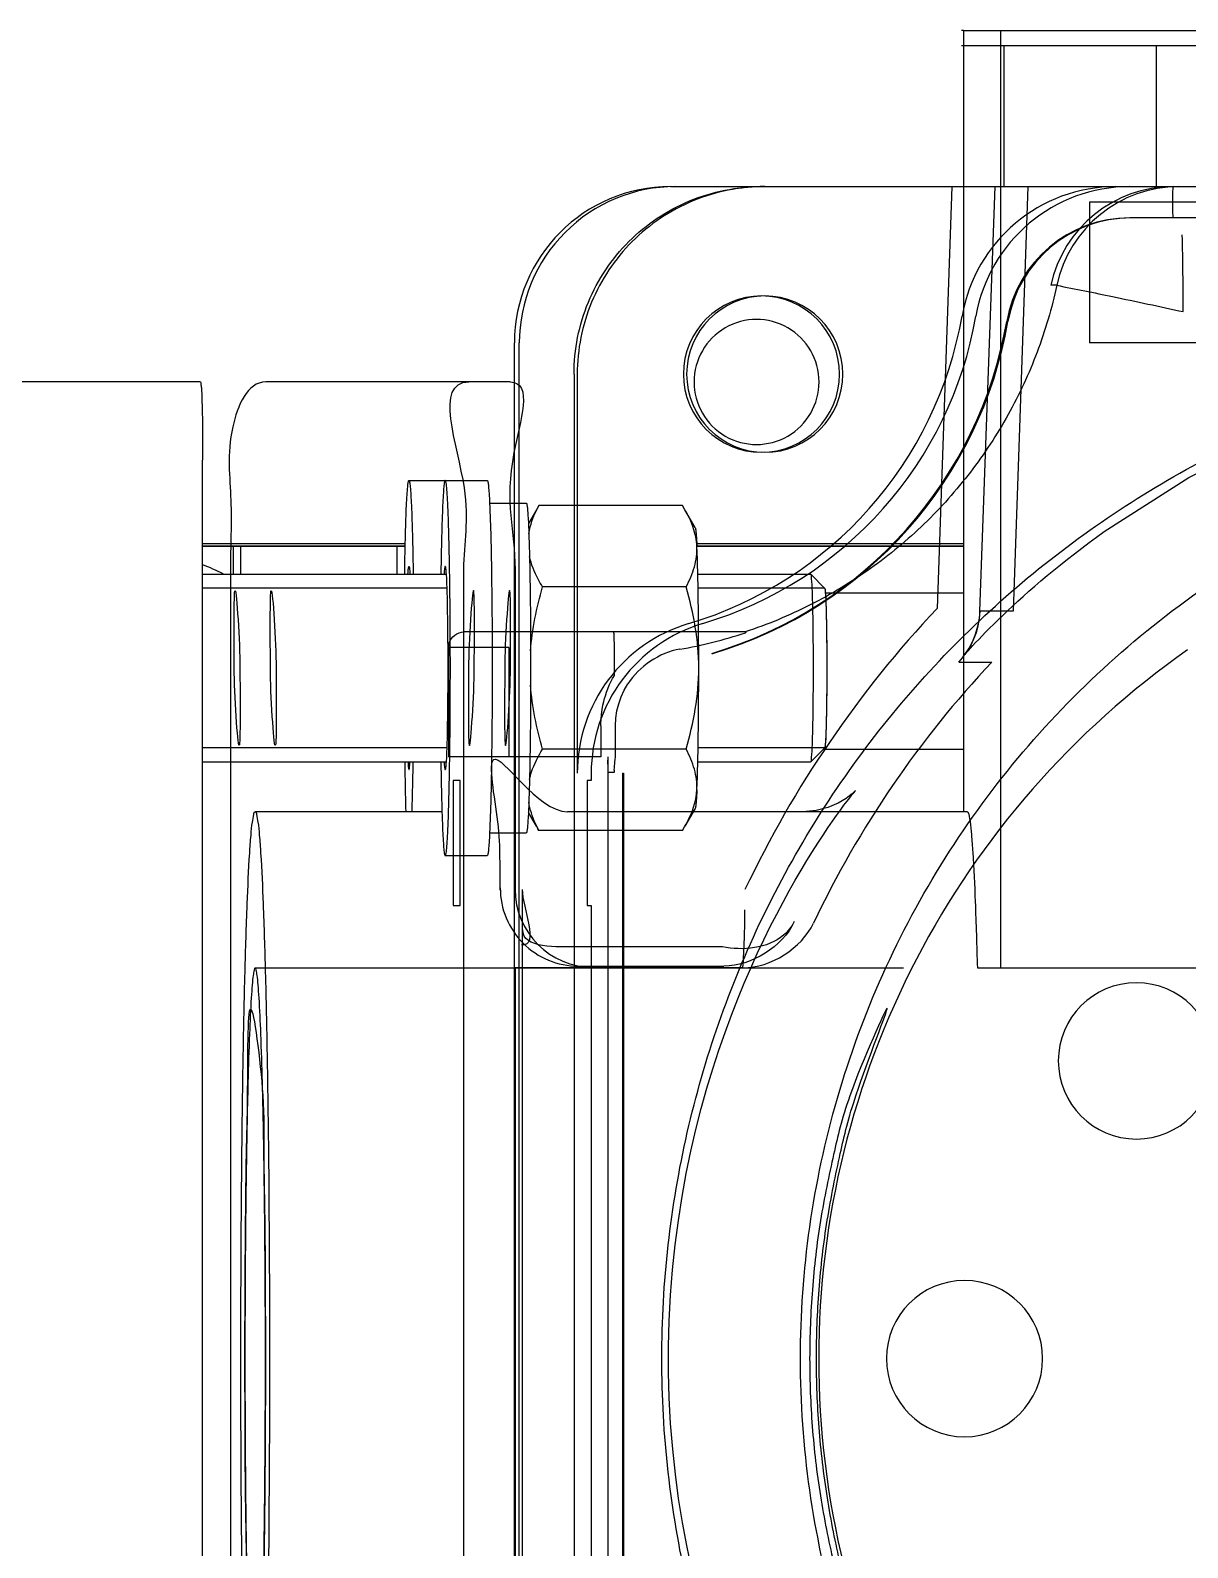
# Model space of a CAD drawing. Extents: x 59521 to 184406, y -1257 to 56672.
# Drawn here: x 73823.8 to 73897.8, y 10303.1 to 10400.2 of the extents above; entities that cross this region are included whole.
import ezdxf

# ---------------------------------------------------------------- set-up
doc = ezdxf.new("R2010")
doc.units = 0
doc.header["$MEASUREMENT"] = 0
doc.layers.get('0').update_dxf_attribs({"linetype": 'CONTINUOUS'})
doc.layers.add('00_BUW_DATUM', color=7, linetype='CONTINUOUS')
doc.layers.add('03-JI-ZHUN-XIAN', color=7, linetype='CONTINUOUS')

# ---------------------------------------------------------------- blocks, each defined once
blk = doc.blocks.new('hu88')
at = {"color": 87, "linetype": 'Continuous'}
for p, q in [((-28.727, -937.553), (-28.727, -1067.553)), ((-28.413, -937.553), (-28.413, -1067.553)), ((-32.226, -1065.553), (-32.226, -939.553)), ((-8.461, -945.053), (-8.461, -1060.053)), ((-25.182, -952.053), (-25.182, -1053.053)), ((-10.239, -1053.053), (-10.239, -952.053)), ((-34.398, -1041.053), (-34.398, -964.053)), ((-35.403, -1040.012), (-35.403, -965.094)), ((-35.324, -1040.012), (-35.324, -965.094)), ((-28.912, -1032.564), (-28.912, -972.564)), ((-33.325, -1031.553), (-33.325, -973.553)), ((-28.454, -1027.591), (-28.454, -977.591)), ((-58.036, -1027.553), (-153.31, -1027.553)), ((-59.513, -1087.553), (-59.513, -1027.553)), ((-11.823, -1027.553), (-53.321, -1027.553)), ((-43.036, -1027.564), (-28.782, -1027.564)), ((-32.505, -1027.67), (-41.813, -1027.67)), ((-28.454, -1027.591), (-33.453, -1027.591)), ((-32.089, -1027.688), (-33.036, -1027.608)), ((-28.454, -1027.591), (-28.781, -1027.564)), ((-41.727, -1028.906), (-32.42, -1028.906)), ((-33.063, -1031.553), (-33.325, -1031.553)), ((-33.063, -1039.553), (-33.063, -1031.553)), ((-24.933, -1031.553), (-24.933, -1039.553)), ((-24.49, -1031.553), (-24.933, -1031.553)), ((-24.49, -1039.553), (-24.49, -1031.553)), ((-28.454, -1053.053), (-28.454, -1032.591)), ((-57.395, -1037.553), (-39.864, -1037.553)), ((-57.157, -1087.553), (-57.157, -1037.553)), ((-39.864, -1037.553), (-31.817, -1037.553)), ((-23.775, -1037.553), (-11.823, -1037.553)), ((-33.325, -1040.012), (-33.325, -1039.553)), ((-33.325, -1039.553), (-33.063, -1039.553)), ((-24.933, -1039.553), (-24.49, -1039.553)), ((-40.147, -1040.747), (-47.369, -1040.747)), ((-35.324, -1040.012), (-35.403, -1040.012)), ((-34.781, -1040.053), (-34.432, -1040.053)), ((-32.435, -1065.553), (-32.435, -1040.012)), ((-8.461, -1040.747), (-24.042, -1040.747)), ((-48.176, -1041.553), (-57.157, -1041.553)), ((-48.268, -1041.647), (-40.165, -1041.647)), ((-34.883, -1041.053), (-34.883, -1043.056)), ((-33.945, -1043.056), (-33.945, -1041.053)), ((-33.945, -1041.053), (-24.196, -1041.053)), ((-28.059, -1048.053), (-28.059, -1041.053)), ((-24.196, -1048.053), (-24.196, -1041.053)), ((-24.082, -1041.647), (-8.461, -1041.647)), ((-34.808, -1046.277), (-34.808, -1048.21)), ((-56.845, -1047.129), (-58.964, -1047.129)), ((-41.037, -1047.678), (-41.115, -1047.678)), ((-28.059, -1048.053), (-24.196, -1048.053)), ((-43.215, -1049.053), (-25.196, -1049.053)), ((-61.27, -1077.553), (-60.322, -1050.384)), ((-60.322, -1050.384), (-58.203, -1050.384)), ((-58.201, -1050.388), (-59.175, -1077.557)), ((-56.4, -1077.553), (-55.458, -1050.558)), ((-48.268, -1051.553), (-57.157, -1051.553)), ((-48.268, -1051.847), (-40.165, -1051.847)), ((-24.082, -1051.847), (-8.461, -1051.847)), ((-40.147, -1052.747), (-47.369, -1052.747)), ((-8.461, -1052.747), (-24.042, -1052.747)), ((-20.906, -1052.747), (-20.906, -1054.553)), ((-10.906, -1052.747), (-10.906, -1054.553)), ((-10.406, -1054.553), (-10.406, -1052.747)), ((-40.089, -1054.553), (-57.157, -1054.553)), ((-40.089, -1054.715), (-57.157, -1054.715)), ((-8.461, -1054.715), (-21.428, -1054.715)), ((-8.461, -1054.553), (-21.424, -1054.553)), ((-28.14, -1065.053), (-12.501, -1065.053)), ((-8.33, -1065.053), (6.676, -1065.053)), ((-145.208, -1067.553), (-65.208, -1067.553)), ((-65.208, -1076.553), (-65.208, -1067.553)), ((-63.119, -1071.237), (-62.743, -1071.237)), ((-138.708, -1075.553), (-67.795, -1075.553)), ((-172.621, -1076.553), (-65.208, -1076.553)), ((-38.723, -1077.553), (-174.677, -1077.553)), ((-69.473, -1086.553), (-69.473, -1077.553)), ((-59.753, -1077.553), (-59.753, -1086.553)), ((-38.409, -1077.553), (-38.723, -1077.553)), ((-153.342, -1086.553), (-57.018, -1086.553)), ((-57.157, -1087.553), (-153.31, -1087.553)), ((-57.157, -1087.553), (-57.018, -1087.553))]:
    blk.add_line(p, q, dxfattribs=at)
for points in [[(-39.737, -989.141), (-39.436, -990.584), (-39.162, -992.067), (-38.92, -993.592), (-38.712, -995.155), (-38.54, -996.758), (-38.409, -998.393), (-38.319, -1000.045), (-38.275, -1001.693), (-38.274, -1003.338), (-38.316, -1004.977), (-38.402, -1006.608), (-38.529, -1008.227), (-38.698, -1009.831), (-38.904, -1011.402), (-39.143, -1012.928), (-39.413, -1014.406), (-39.71, -1015.839), (-40.031, -1017.224), (-40.373, -1018.563), (-40.735, -1019.858), (-41.111, -1021.102), (-41.498, -1022.293), (-41.894, -1023.433), (-42.297, -1024.526), (-42.706, -1025.574), (-43.12, -1026.58), (-43.538, -1027.546), (-43.957, -1028.473), (-44.375, -1029.358), (-44.789, -1030.201), (-45.199, -1031.002), (-45.602, -1031.763), (-45.997, -1032.485), (-46.385, -1033.17), (-46.764, -1033.819), (-47.133, -1034.432), (-47.49, -1035.009), (-47.834, -1035.549), (-48.163, -1036.053), (-48.472, -1036.515), (-48.762, -1036.937), (-49.029, -1037.317), (-49.275, -1037.659), (-49.497, -1037.961), (-49.696, -1038.224), (-49.868, -1038.447), (-50.014, -1038.63), (-50.127, -1038.769), (-50.21, -1038.867), (-50.247, -1038.909), (-50.243, -1038.904), (-50.154, -1038.816), (-49.964, -1038.649), (-49.634, -1038.401), (-49.121, -1038.096), (-48.473, -1037.82), (-47.729, -1037.628), (-46.866, -1037.553)], [(-34.804, -1040.219), (-34.814, -1040.385), (-34.822, -1040.491), (-34.833, -1040.613), (-34.847, -1040.748), (-34.863, -1040.894), (-34.883, -1041.053)], [(-34.804, -1040.219), (-34.799, -1040.158), (-34.794, -1040.112), (-34.79, -1040.079), (-34.785, -1040.059), (-34.781, -1040.053)], [(-34.432, -1040.053), (-34.425, -1040.073), (-34.419, -1040.129), (-34.413, -1040.222), (-34.408, -1040.346), (-34.403, -1040.497), (-34.4, -1040.669), (-34.398, -1040.853)], [(-34.883, -1043.056), (-34.905, -1043.527), (-34.973, -1043.996), (-35.085, -1044.455), (-35.24, -1044.901), (-35.437, -1045.332), (-35.673, -1045.741)], [(-33.945, -1043.056), (-33.943, -1043.219), (-33.956, -1043.448), (-33.987, -1043.767), (-34.029, -1044.1), (-34.079, -1044.372), (-34.133, -1044.608), (-34.18, -1044.791), (-34.234, -1044.968), (-34.308, -1045.191), (-34.394, -1045.423), (-34.486, -1045.644), (-34.586, -1045.861), (-34.694, -1046.071), (-34.808, -1046.277)], [(-58.201, -1050.383), (-58.162, -1049.911), (-58.078, -1049.447), (-57.956, -1049.008), (-57.801, -1048.598), (-57.634, -1048.246), (-57.466, -1047.953), (-57.328, -1047.743), (-57.236, -1047.618), (-57.196, -1047.566), (-57.216, -1047.59), (-57.268, -1047.652), (-57.352, -1047.748), (-57.462, -1047.87), (-57.596, -1048.017), (-57.751, -1048.186), (-57.928, -1048.375), (-58.123, -1048.58), (-58.337, -1048.802), (-58.567, -1049.037), (-58.816, -1049.288), (-59.082, -1049.552), (-59.363, -1049.827), (-59.659, -1050.112), (-59.969, -1050.406), (-60.291, -1050.707), (-60.627, -1051.016), (-60.977, -1051.332), (-61.339, -1051.654), (-61.716, -1051.983), (-62.106, -1052.318), (-62.512, -1052.66), (-62.929, -1053.005), (-63.358, -1053.354), (-63.798, -1053.705), (-64.25, -1054.058), (-64.713, -1054.413), (-65.186, -1054.768), (-65.669, -1055.123), (-66.161, -1055.477)], [(-34.808, -1048.21), (-34.807, -1048.361), (-34.805, -1048.501), (-34.802, -1048.631), (-34.799, -1048.749), (-34.795, -1048.852), (-34.79, -1048.937), (-34.785, -1049), (-34.78, -1049.039), (-34.774, -1049.053)], [(-24.198, -1048.053), (-24.211, -1048.21), (-24.247, -1048.361), (-24.304, -1048.501), (-24.382, -1048.631), (-24.48, -1048.749), (-24.597, -1048.852), (-24.731, -1048.937), (-24.878, -1049), (-25.035, -1049.039), (-25.198, -1049.053)], [(-43.215, -1049.053), (-43.229, -1049.051), (-43.236, -1049.046), (-43.236, -1049.038), (-43.229, -1049.027), (-43.213, -1049.013), (-43.191, -1048.997)], [(-66.161, -1055.477), (-71.568, -1058.942), (-77.296, -1061.859), (-83.291, -1064.199), (-89.492, -1065.936), (-95.839, -1067.051), (-102.267, -1067.532), (-108.712, -1067.374), (-115.11, -1066.577), (-121.396, -1065.15), (-127.508, -1063.107)], [(-70.525, -1076.553), (-70.525, -1076.368), (-70.527, -1076.187), (-70.53, -1076.017), (-70.534, -1075.863), (-70.539, -1075.732), (-70.546, -1075.633), (-70.552, -1075.573), (-70.559, -1075.553)], [(-70.559, -1077.553), (-70.554, -1077.541), (-70.549, -1077.506), (-70.544, -1077.449), (-70.539, -1077.371), (-70.535, -1077.273), (-70.532, -1077.155), (-70.529, -1077.021), (-70.527, -1076.874), (-70.525, -1076.716), (-70.525, -1076.553)]]:
    blk.add_lwpolyline(points, dxfattribs=at)
for centre, radius, start, end in [((-103.244, -1002.55), 55.361, 359.99694, 55.00597), ((-57.215, -1002.553), 5, 90.01778, 269.98222), ((-57.219, -1002.553), 5, 270.01778, 89.98222), ((-103.244, -1002.556), 55.361, 304.99403, 0.00306), ((-68.212, -1021.605), 5, 90.01778, 269.98222), ((-68.215, -1021.605), 5, 270.01778, 89.98222), ((11.063, -1031.268), 54.225, 176.08251, 179.99943), ((-32.506, -1032.669), 4.999, 359.98629, 89.99093), ((-106.281, -1002.56), 65.002, 316.71236, 334.62104), ((-106.414, -1002.56), 70.003, 316.71242, 334.62098), ((-43.325, -1040.013), 10, 286.61453, 0.00642), ((-42.435, -1040.013), 10, 286.61486, 0.00609), ((-33.397, -1073.547), 26.996, 106.6124, 170.13902), ((-33.318, -1073.548), 26.997, 106.61387, 170.13755), ((-33.829, -1077.558), 30.056, 99.90756, 108.14732), ((-33.319, -1073.548), 24.997, 106.61308, 170.13822), ((-32.428, -1073.548), 24.997, 106.61333, 170.13798), ((12.094, -1005.053), 52.5, 245.38928, 246.94147), ((-44.429, -1065.553), 5, 90.01778, 269.98222), ((-44.22, -1065.553), 5, 90.01778, 269.98222), ((-43.907, -1065.051), 3.999, 359.98258, 180.01742), ((-44.432, -1065.553), 5, 270.01778, 89.98222), ((-44.223, -1065.553), 5, 270.01778, 89.98222), ((-43.907, -1065.054), 3.999, 179.98258, 0.01742), ((-38.725, -1067.555), 9.998, 270.00957, 0.01072), ((-38.411, -1067.554), 9.998, 270.01109, 0.0092), ((-67.875, -1067.555), 7.998, 270.00795, 350.14126), ((-67.796, -1067.555), 7.998, 270.00794, 350.14126), ((138.093, -1069.553), 209.302, 180.00002, 181.34263), ((-67.796, -1067.555), 9.998, 270.00795, 350.14126), ((-66.906, -1067.555), 9.998, 270.00838, 350.14082), ((-70.937, -1069.556), 7.996, 270.01262, 347.86812), ((-70.561, -1069.556), 7.996, 270.01268, 347.86808)]:
    blk.add_arc(centre, radius, start, end, dxfattribs=at)
blk.add_ellipse((-33.453, -1032.591), major_axis=(0, 5), ratio=0.999655, start_param=-1.570796, end_param=0, dxfattribs=at)
for points, knots in [([(-102.826, -937.553), (-97.976, -937.553), (-88.24, -938.648), (-74.396, -943.496), (-61.97, -951.305), (-51.595, -961.684), (-43.788, -974.114), (-38.942, -987.962), (-37.846, -997.701), (-37.846, -1002.553)], [0, 0, 0, 0, 0.142833, 0.285671, 0.428517, 0.571375, 0.714242, 0.857119, 1, 1, 1, 1]), ([(-73.545, -952.553), (-71.202, -954.107), (-66.729, -957.551), (-60.816, -963.604), (-55.808, -970.427), (-51.806, -977.886), (-48.89, -985.833), (-47.117, -994.108), (-46.721, -999.74), (-46.721, -1002.553)], [0, 0, 0, 0, 0.142835, 0.285681, 0.428537, 0.571399, 0.714266, 0.857134, 1, 1, 1, 1]), ([(-11.823, -1037.553), (-11.887, -1037.553), (-11.936, -1037.224), (-12.027, -1036.808), (-12.1, -1035.924), (-12.227, -1034.212), (-12.354, -1031.275), (-12.488, -1026.988), (-12.596, -1021.748), (-12.709, -1013.5), (-12.761, -1002.553), (-12.709, -991.605), (-12.596, -983.357), (-12.488, -978.118), (-12.354, -973.83), (-12.227, -970.893), (-12.1, -969.182), (-12.027, -968.297), (-11.936, -967.882), (-11.887, -967.553), (-11.823, -967.553)], [0, 0, 0, 0, 0.002726, 0.010026, 0.021999, 0.03855, 0.08475, 0.146882, 0.222568, 0.308907, 0.5, 0.691093, 0.777432, 0.853118, 0.91525, 0.96145, 0.978001, 0.989974, 0.997274, 1, 1, 1, 1]), ([(-11.823, -967.553), (-11.76, -967.553), (-11.711, -967.882), (-11.619, -968.297), (-11.546, -969.182), (-11.419, -970.893), (-11.293, -973.83), (-11.159, -978.118), (-11.051, -983.357), (-10.938, -991.605), (-10.886, -1002.553), (-10.938, -1013.5), (-11.051, -1021.748), (-11.159, -1026.988), (-11.293, -1031.275), (-11.419, -1034.212), (-11.546, -1035.924), (-11.619, -1036.808), (-11.711, -1037.224), (-11.76, -1037.553), (-11.823, -1037.553)], [0, 0, 0, 0, 0.002726, 0.010026, 0.021999, 0.03855, 0.08475, 0.146882, 0.222568, 0.308907, 0.5, 0.691093, 0.777432, 0.853118, 0.91525, 0.96145, 0.978001, 0.989974, 0.997274, 1, 1, 1, 1]), ([(-11.823, -977.553), (-11.869, -977.553), (-11.904, -977.788), (-11.969, -978.085), (-12.021, -978.716), (-12.112, -979.939), (-12.203, -982.037), (-12.298, -985.099), (-12.375, -988.842), (-12.456, -994.733), (-12.493, -1002.553), (-12.456, -1010.372), (-12.375, -1016.264), (-12.298, -1020.006), (-12.203, -1023.069), (-12.112, -1025.167), (-12.021, -1026.389), (-11.969, -1027.021), (-11.904, -1027.318), (-11.869, -1027.553), (-11.823, -1027.553)], [0, 0, 0, 0, 0.002726, 0.010025, 0.021999, 0.03855, 0.08475, 0.146882, 0.222567, 0.308907, 0.5, 0.691093, 0.777433, 0.853118, 0.91525, 0.96145, 0.978001, 0.989975, 0.997274, 1, 1, 1, 1]), ([(-11.823, -1027.553), (-11.778, -1027.553), (-11.743, -1027.318), (-11.678, -1027.021), (-11.626, -1026.389), (-11.535, -1025.167), (-11.444, -1023.069), (-11.349, -1020.006), (-11.272, -1016.264), (-11.191, -1010.372), (-11.154, -1002.553), (-11.191, -994.733), (-11.272, -988.842), (-11.349, -985.099), (-11.444, -982.037), (-11.535, -979.939), (-11.626, -978.716), (-11.678, -978.085), (-11.743, -977.788), (-11.778, -977.553), (-11.823, -977.553)], [0, 0, 0, 0, 0.002726, 0.010025, 0.021999, 0.03855, 0.08475, 0.146882, 0.222567, 0.308907, 0.5, 0.691093, 0.777433, 0.853118, 0.91525, 0.96145, 0.978001, 0.989975, 0.997274, 1, 1, 1, 1]), ([(-47.306, -1002.553), (-47.306, -1001.107), (-47.423, -998.157), (-47.91, -993.868), (-48.797, -989.546), (-49.778, -985.659), (-53.195, -976.839), (-50.242, -985.581), (-49.236, -989.397), (-48.361, -993.748), (-47.861, -998.092), (-47.742, -1001.084), (-47.742, -1002.553)], [0, 0, 0, 0, 0.094346, 0.191644, 0.284812, 0.369874, 0.501486, 0.62698, 0.711503, 0.805588, 0.904177, 1, 1, 1, 1]), ([(-12.478, -1002.553), (-12.478, -1001.022), (-12.471, -998), (-12.436, -993.669), (-12.395, -989.413), (-12.269, -985.65), (-12.343, -976.893), (-11.206, -985.594), (-11.296, -989.37), (-11.198, -993.63), (-11.18, -997.978), (-11.169, -1001.014), (-11.169, -1002.553)], [0, 0, 0, 0, 0.102457, 0.201508, 0.293655, 0.375357, 0.499432, 0.623696, 0.705266, 0.797551, 0.896995, 1, 1, 1, 1]), ([(-37.846, -1002.553), (-37.846, -1007.405), (-38.942, -1017.143), (-43.788, -1030.992), (-51.595, -1043.421), (-61.97, -1053.8), (-74.396, -1061.609), (-88.24, -1066.457), (-97.976, -1067.553), (-102.826, -1067.553)], [0, 0, 0, 0, 0.142881, 0.285758, 0.428626, 0.571483, 0.714329, 0.857167, 1, 1, 1, 1]), ([(-46.721, -1002.553), (-46.721, -1005.365), (-47.117, -1010.997), (-48.89, -1019.273), (-51.806, -1027.219), (-55.808, -1034.678), (-60.816, -1041.502), (-66.729, -1047.554), (-71.202, -1050.998), (-73.545, -1052.553)], [0, 0, 0, 0, 0.142866, 0.285734, 0.428601, 0.571463, 0.714319, 0.857165, 1, 1, 1, 1]), ([(-47.742, -1002.553), (-47.742, -1004.021), (-47.862, -1007), (-48.353, -1011.335), (-49.245, -1015.671), (-50.174, -1019.559), (-53.671, -1028.274), (-49.741, -1019.564), (-48.829, -1015.622), (-47.917, -1011.316), (-47.427, -1006.997), (-47.306, -1004.024), (-47.306, -1002.553)], [0, 0, 0, 0, 0.09531, 0.192686, 0.286363, 0.370679, 0.498361, 0.630575, 0.714738, 0.807752, 0.904465, 1, 1, 1, 1]), ([(-11.169, -1002.553), (-11.169, -1004.083), (-11.175, -1007.106), (-11.211, -1011.437), (-11.252, -1015.693), (-11.378, -1019.455), (-11.304, -1028.212), (-12.441, -1019.511), (-12.35, -1015.735), (-12.449, -1011.475), (-12.467, -1007.128), (-12.478, -1004.091), (-12.478, -1002.553)], [0, 0, 0, 0, 0.102457, 0.201508, 0.293655, 0.375357, 0.499432, 0.623696, 0.705266, 0.797551, 0.896995, 1, 1, 1, 1]), ([(-57.395, -1037.553), (-57.457, -1037.553), (-57.507, -1037.233), (-57.595, -1036.827), (-57.668, -1035.965), (-57.793, -1034.297), (-57.92, -1031.431), (-57.998, -1028.969), (-58.036, -1027.553)], [0, 0, 0, 0, 0.018581, 0.068241, 0.149661, 0.262269, 0.576684, 1, 1, 1, 1]), ([(-46.325, -1030.519), (-46.158, -1030.188), (-45.056, -1028.829), (-43.025, -1028.639), (-41.727, -1028.906)], [0, 0, 0, 0, 0.218365, 1, 1, 1, 1]), ([(-27.508, -1032.521), (-27.464, -1033.984), (-27.642, -1036.176), (-26.078, -1043.773), (-29.886, -1037.553), (-31.817, -1037.553)], [0, 0, 0, 0, 0.309753, 0.591657, 1, 1, 1, 1]), ([(-48.272, -1051.845), (-48.274, -1051.834), (-48.278, -1051.813), (-48.284, -1051.787), (-48.288, -1051.766), (-48.291, -1051.75), (-48.294, -1051.737), (-48.296, -1051.726), (-48.297, -1051.72), (-48.298, -1051.714), (-48.299, -1051.712), (-48.3, -1051.701), (-48.301, -1051.688), (-48.302, -1051.671), (-48.304, -1051.644), (-48.306, -1051.61), (-48.309, -1051.57), (-48.313, -1051.529), (-48.316, -1051.489), (-48.319, -1051.449), (-48.321, -1051.415), (-48.323, -1051.391), (-48.324, -1051.377), (-48.325, -1051.366), (-48.326, -1051.337), (-48.328, -1051.296), (-48.33, -1051.242), (-48.334, -1051.158), (-48.338, -1051.053), (-48.343, -1050.958), (-48.345, -1050.894), (-48.347, -1050.868), (-48.347, -1050.847), (-48.348, -1050.827), (-48.349, -1050.791), (-48.351, -1050.75), (-48.352, -1050.694), (-48.354, -1050.624), (-48.356, -1050.541), (-48.359, -1050.457), (-48.361, -1050.374), (-48.363, -1050.29), (-48.365, -1050.221), (-48.367, -1050.165), (-48.368, -1050.125), (-48.369, -1050.076), (-48.37, -1050.009), (-48.373, -1049.892), (-48.376, -1049.725), (-48.379, -1049.558), (-48.381, -1049.425), (-48.383, -1049.341), (-48.384, -1049.283), (-48.385, -1049.249), (-48.385, -1049.21), (-48.385, -1049.164), (-48.387, -1049.051), (-48.389, -1048.882), (-48.391, -1048.657), (-48.393, -1048.488), (-48.394, -1048.375), (-48.395, -1048.301), (-48.396, -1048.2), (-48.397, -1048.08), (-48.397, -1047.92), (-48.399, -1047.719), (-48.4, -1047.479), (-48.402, -1047.158), (-48.401, -1046.755), (-48.402, -1046.352), (-48.4, -1046.031), (-48.399, -1045.79), (-48.398, -1045.59), (-48.397, -1045.429), (-48.396, -1045.309), (-48.396, -1045.208), (-48.395, -1045.134), (-48.393, -1045.021), (-48.391, -1044.852), (-48.389, -1044.626), (-48.387, -1044.457), (-48.386, -1044.344), (-48.385, -1044.298), (-48.385, -1044.259), (-48.384, -1044.225), (-48.383, -1044.167), (-48.382, -1044.083), (-48.379, -1043.949), (-48.376, -1043.782), (-48.373, -1043.614), (-48.371, -1043.497), (-48.369, -1043.43), (-48.369, -1043.381), (-48.367, -1043.341), (-48.366, -1043.285), (-48.364, -1043.215), (-48.361, -1043.131), (-48.359, -1043.047), (-48.357, -1042.964), (-48.354, -1042.88), (-48.352, -1042.81), (-48.351, -1042.754), (-48.35, -1042.712), (-48.349, -1042.677), (-48.348, -1042.657), (-48.347, -1042.635), (-48.346, -1042.609), (-48.343, -1042.545), (-48.339, -1042.45), (-48.334, -1042.344), (-48.331, -1042.259), (-48.328, -1042.205), (-48.326, -1042.164), (-48.325, -1042.135), (-48.324, -1042.123), (-48.323, -1042.109), (-48.322, -1042.085), (-48.319, -1042.051), (-48.316, -1042.011), (-48.313, -1041.97), (-48.31, -1041.929), (-48.307, -1041.888), (-48.304, -1041.854), (-48.302, -1041.827), (-48.301, -1041.81), (-48.3, -1041.797), (-48.299, -1041.786), (-48.298, -1041.783), (-48.297, -1041.777), (-48.296, -1041.771), (-48.294, -1041.76), (-48.291, -1041.747), (-48.288, -1041.73), (-48.284, -1041.709), (-48.279, -1041.682), (-48.274, -1041.66), (-48.272, -1041.649)], [0, 0, 0, 0, 0.015625, 0.03125, 0.039062, 0.046875, 0.054688, 0.058594, 0.0625, 0.064453, 0.066406, 0.068359, 0.070312, 0.074219, 0.078125, 0.085938, 0.09375, 0.101562, 0.109375, 0.117188, 0.125, 0.128906, 0.130859, 0.132812, 0.136719, 0.140625, 0.148438, 0.15625, 0.171875, 0.1875, 0.191406, 0.195312, 0.197266, 0.199219, 0.203125, 0.207031, 0.210938, 0.21875, 0.226562, 0.234375, 0.242188, 0.25, 0.257812, 0.261719, 0.265625, 0.269531, 0.273438, 0.28125, 0.296875, 0.3125, 0.320312, 0.328125, 0.332031, 0.333984, 0.335938, 0.339844, 0.34375, 0.359375, 0.375, 0.390625, 0.394531, 0.398438, 0.40625, 0.414062, 0.421875, 0.4375, 0.453125, 0.46875, 0.5, 0.53125, 0.546875, 0.5625, 0.578125, 0.585938, 0.59375, 0.601562, 0.605469, 0.609375, 0.625, 0.640625, 0.65625, 0.660156, 0.664062, 0.666016, 0.667969, 0.671875, 0.679688, 0.6875, 0.703125, 0.71875, 0.726562, 0.730469, 0.734375, 0.738281, 0.742188, 0.75, 0.757812, 0.765625, 0.773438, 0.78125, 0.789062, 0.792969, 0.796875, 0.800781, 0.802734, 0.804688, 0.808594, 0.8125, 0.828125, 0.84375, 0.851562, 0.859375, 0.863281, 0.867188, 0.869141, 0.871094, 0.875, 0.882812, 0.890625, 0.898438, 0.90625, 0.914062, 0.921875, 0.925781, 0.929688, 0.931641, 0.933594, 0.935547, 0.9375, 0.941406, 0.945312, 0.953125, 0.960938, 0.96875, 0.984375, 1, 1, 1, 1]), ([(-27.792, -1046.747), (-27.792, -1045.096), (-27.717, -1038.493), (-28.158, -1045.093), (-28.158, -1046.747)], [0, 0, 0, 0, 0.499517, 1, 1, 1, 1]), ([(-25.478, -1046.747), (-25.478, -1045.096), (-25.403, -1038.493), (-25.845, -1045.093), (-25.845, -1046.747)], [0, 0, 0, 0, 0.499517, 1, 1, 1, 1]), ([(-13.164, -1046.747), (-13.164, -1045.096), (-13.239, -1038.493), (-12.797, -1045.093), (-12.797, -1046.747)], [0, 0, 0, 0, 0.499517, 1, 1, 1, 1]), ([(-10.85, -1046.747), (-10.85, -1045.096), (-10.925, -1038.493), (-10.483, -1045.093), (-10.483, -1046.747)], [0, 0, 0, 0, 0.499517, 1, 1, 1, 1]), ([(-28.158, -1046.747), (-28.158, -1048.398), (-28.234, -1055), (-27.792, -1048.401), (-27.792, -1046.747)], [0, 0, 0, 0, 0.499517, 1, 1, 1, 1]), ([(-25.845, -1046.747), (-25.845, -1048.398), (-25.92, -1055), (-25.478, -1048.401), (-25.478, -1046.747)], [0, 0, 0, 0, 0.499517, 1, 1, 1, 1]), ([(-12.797, -1046.747), (-12.797, -1048.398), (-12.722, -1055), (-13.164, -1048.401), (-13.164, -1046.747)], [0, 0, 0, 0, 0.499517, 1, 1, 1, 1]), ([(-10.483, -1046.747), (-10.483, -1048.398), (-10.408, -1055), (-10.85, -1048.401), (-10.85, -1046.747)], [0, 0, 0, 0, 0.499517, 1, 1, 1, 1]), ([(-63.119, -1071.237), (-62.806, -1069.783), (-61.968, -1066.937), (-60.102, -1062.911), (-57.671, -1059.21), (-54.706, -1055.886), (-51.254, -1053.015), (-47.39, -1050.679), (-44.6, -1049.523), (-43.171, -1049.053)], [0, 0, 0, 0, 0.14306, 0.284057, 0.425244, 0.567329, 0.710883, 0.855333, 1, 1, 1, 1]), ([(-28.14, -1065.053), (-29.647, -1065.053), (-27.321, -1058.308), (-28.454, -1055.548), (-28.454, -1053.053)], [0, 0, 0, 0, 0.376503, 1, 1, 1, 1]), ([(-25.182, -1053.053), (-25.182, -1054.792), (-25.995, -1057.927), (-23.234, -1065.053), (-25.496, -1065.053)], [0, 0, 0, 0, 0.434669, 1, 1, 1, 1]), ([(-12.501, -1065.053), (-11.312, -1065.053), (-9.851, -1061.487), (-10.402, -1057.661), (-10.239, -1054.526), (-10.239, -1053.053)], [0, 0, 0, 0, 0.281038, 0.651741, 1, 1, 1, 1]), ([(-8.33, -1065.053), (-8.363, -1065.053), (-8.343, -1064.853), (-8.4, -1064.639), (-8.401, -1064.146), (-8.439, -1063.264), (-8.453, -1061.865), (-8.461, -1060.691), (-8.461, -1060.053)], [0, 0, 0, 0, 0.019866, 0.076925, 0.169336, 0.29362, 0.617708, 1, 1, 1, 1]), ([(-44.431, -1077.553), (-42.866, -1077.553), (-39.711, -1076.926), (-35.73, -1074.256), (-33.061, -1070.274), (-32.435, -1067.118), (-32.435, -1065.553)], [0, 0, 0, 0, 0.250727, 0.499944, 0.749194, 1, 1, 1, 1]), ([(-32.226, -1065.553), (-32.226, -1067.118), (-32.852, -1070.274), (-35.521, -1074.256), (-39.501, -1076.926), (-42.656, -1077.553), (-44.221, -1077.553)], [0, 0, 0, 0, 0.250806, 0.500056, 0.749273, 1, 1, 1, 1]), ([(-63.119, -1071.237), (-64.312, -1071.006), (-67.012, -1070.457), (-69.705, -1069.877), (-71.209, -1069.553)], [0, 0, 0, 0, 0.441241, 1, 1, 1, 1])]:
    blk.add_open_spline(points, degree=3, knots=knots, dxfattribs=at)
for points in [[(-43.036, -1027.564), (-44.817, -1027.564), (-46.788, -1028.811), (-47.552, -1030.42)], [(-46.325, -1030.519), (-45.56, -1028.913), (-43.591, -1027.67), (-41.813, -1027.67)], [(-32.42, -1028.906), (-31.207, -1028.906), (-28.918, -1028.77), (-28.946, -1029.982)], [(-28.912, -1032.564), (-28.912, -1031.384), (-30.05, -1028.926), (-28.874, -1029.024)], [(-39.001, -1047.95), (-37.689, -1047.722), (-36.392, -1046.862), (-35.673, -1045.741)], [(-56.845, -1047.129), (-57.651, -1047.985), (-58.162, -1049.209), (-58.203, -1050.384)]]:
    blk.add_open_spline(points, degree=3, dxfattribs=at)
at = {"layer": '00_BUW_DATUM', "color": 87, "linetype": 'Continuous'}
for p, q in [((-23.977, -1034.747), (-26.676, -1034.747)), ((-39.982, -1037.756), (-39.327, -1036.62)), ((-39.167, -1036.355), (-39.327, -1036.62)), ((-39.167, -1036.355), (-29.978, -1036.355)), ((-29.819, -1036.62), (-29.978, -1036.355)), ((-29.819, -1036.62), (-29.308, -1037.507)), ((-26.825, -1036.197), (-29.175, -1036.197)), ((-47.373, -1040.749), (-48.272, -1041.649)), ((-47.373, -1040.749), (-47.369, -1040.747)), ((-39.403, -1041.551), (-30.214, -1041.551)), ((-47.373, -1052.745), (-48.272, -1051.845)), ((-39.403, -1051.943), (-30.214, -1051.943)), ((-47.369, -1052.747), (-47.373, -1052.745)), ((-39.982, -1055.738), (-39.327, -1056.874)), ((-29.819, -1056.874), (-29.308, -1055.987)), ((-39.327, -1056.874), (-39.167, -1057.139)), ((-39.167, -1057.139), (-29.978, -1057.139)), ((-29.978, -1057.139), (-29.819, -1056.874)), ((-26.825, -1057.297), (-29.175, -1057.297)), ((-21.663, -1058.747), (-26.676, -1058.747))]:
    blk.add_line(p, q, dxfattribs=at)
for points, knots in [([(-26.825, -1036.196), (-26.815, -1035.987), (-26.796, -1035.627), (-26.764, -1035.211), (-26.737, -1034.97), (-26.718, -1034.851), (-26.703, -1034.788), (-26.686, -1034.747), (-26.676, -1034.747)], [0, 0, 0, 0, 0.428649, 0.740167, 0.850556, 0.93025, 0.979357, 1, 1, 1, 1]), ([(-23.977, -1058.747), (-23.998, -1058.747), (-24.015, -1058.634), (-24.046, -1058.492), (-24.071, -1058.188), (-24.101, -1057.8), (-24.127, -1057.295), (-24.165, -1056.43), (-24.204, -1055.123), (-24.242, -1053.329), (-24.269, -1051.28), (-24.287, -1049.058), (-24.293, -1046.747), (-24.287, -1044.436), (-24.269, -1042.213), (-24.242, -1040.165), (-24.204, -1038.37), (-24.165, -1037.064), (-24.127, -1036.198), (-24.101, -1035.694), (-24.071, -1035.306), (-24.046, -1035.002), (-24.015, -1034.86), (-23.998, -1034.747), (-23.977, -1034.747)], [0, 0, 0, 0, 0.002725, 0.010026, 0.021998, 0.03855, 0.059534, 0.084751, 0.146882, 0.222568, 0.308906, 0.402583, 0.5, 0.597417, 0.691094, 0.777432, 0.853118, 0.915249, 0.940466, 0.96145, 0.978002, 0.989974, 0.997275, 1, 1, 1, 1]), ([(-23.705, -1040.746), (-23.711, -1040.311), (-23.725, -1039.482), (-23.752, -1038.309), (-23.782, -1037.28), (-23.815, -1036.413), (-23.85, -1035.724), (-23.883, -1035.262), (-23.912, -1034.995), (-23.932, -1034.862), (-23.948, -1034.793), (-23.966, -1034.747), (-23.977, -1034.747)], [0, 0, 0, 0, 0.216956, 0.413154, 0.585244, 0.730295, 0.845842, 0.929949, 0.959771, 0.981296, 0.994532, 1, 1, 1, 1]), ([(-39.327, -1036.62), (-39.435, -1036.807), (-39.819, -1037.532), (-40.061, -1038.347), (-40.089, -1038.953)], [0, 0, 0, 0, 0.262787, 1, 1, 1, 1]), ([(-29.978, -1036.355), (-29.9, -1036.501), (-29.614, -1037.077), (-29.407, -1037.698), (-29.335, -1038.17)], [0, 0, 0, 0, 0.258421, 1, 1, 1, 1]), ([(-29.402, -1040.745), (-29.396, -1040.412), (-29.383, -1039.778), (-29.36, -1038.883), (-29.334, -1038.103), (-29.307, -1037.448), (-29.278, -1036.929), (-29.25, -1036.583), (-29.227, -1036.383), (-29.211, -1036.283), (-29.198, -1036.23), (-29.183, -1036.197), (-29.175, -1036.197)], [0, 0, 0, 0, 0.219438, 0.416565, 0.58852, 0.732813, 0.847365, 0.930551, 0.960021, 0.981301, 0.994428, 1, 1, 1, 1]), ([(-26.825, -1057.298), (-26.896, -1055.828), (-26.964, -1052.311), (-27.005, -1046.747), (-26.964, -1041.183), (-26.896, -1037.665), (-26.825, -1036.196)], [0, 0, 0, 0, 0.20907, 0.5, 0.79093, 1, 1, 1, 1]), ([(-40.089, -1038.953), (-40.082, -1038.792), (-40.066, -1038.511), (-40.044, -1038.148), (-40.014, -1037.913), (-40.001, -1037.79), (-39.982, -1037.756)], [0, 0, 0, 0, 0.400405, 0.702889, 0.903344, 1, 1, 1, 1]), ([(-21.865, -1037.55), (-21.872, -1037.786), (-21.902, -1038.851), (-21.922, -1039.916), (-21.935, -1040.746)], [0, 0, 0, 0, 0.221518, 1, 1, 1, 1]), ([(-21.391, -1040.746), (-21.395, -1040.451), (-21.413, -1039.386), (-21.437, -1038.321), (-21.461, -1037.55)], [0, 0, 0, 0, 0.276573, 1, 1, 1, 1]), ([(-40.089, -1038.953), (-40.139, -1040.05), (-40.188, -1042.648), (-40.207, -1045.247), (-40.207, -1046.747)], [0, 0, 0, 0, 0.422727, 1, 1, 1, 1]), ([(-40.089, -1038.953), (-40.109, -1039.393), (-39.987, -1040.307), (-39.621, -1041.142), (-39.403, -1041.551)], [0, 0, 0, 0, 0.487638, 1, 1, 1, 1]), ([(-29.376, -1039.602), (-29.411, -1039.769), (-29.599, -1040.455), (-29.929, -1041.093), (-30.214, -1041.551)], [0, 0, 0, 0, 0.240363, 1, 1, 1, 1]), ([(-47.373, -1052.745), (-47.407, -1052.711), (-47.394, -1052.518), (-47.448, -1052.184), (-47.457, -1051.616), (-47.485, -1050.883), (-47.501, -1049.99), (-47.521, -1048.595), (-47.529, -1046.747), (-47.521, -1044.899), (-47.501, -1043.504), (-47.485, -1042.611), (-47.457, -1041.878), (-47.448, -1041.31), (-47.394, -1040.975), (-47.407, -1040.783), (-47.373, -1040.749)], [0, 0, 0, 0, 0.012058, 0.042074, 0.089059, 0.151291, 0.226467, 0.311799, 0.5, 0.688201, 0.773533, 0.848709, 0.910941, 0.957926, 0.987942, 1, 1, 1, 1]), ([(-29.402, -1052.748), (-29.438, -1050.748), (-29.464, -1046.747), (-29.438, -1042.746), (-29.402, -1040.745)], [0, 0, 0, 0, 0.5, 1, 1, 1, 1]), ([(-24.042, -1052.75), (-24.092, -1051.953), (-24.128, -1049.951), (-24.158, -1046.747), (-24.128, -1043.543), (-24.092, -1041.541), (-24.042, -1040.744)], [0, 0, 0, 0, 0.199484, 0.5, 0.800516, 1, 1, 1, 1]), ([(-24.042, -1040.744), (-24.037, -1040.672), (-24.028, -1040.551), (-24.015, -1040.386), (-23.998, -1040.308), (-23.988, -1040.247), (-23.977, -1040.247)], [0, 0, 0, 0, 0.429385, 0.739946, 0.929355, 1, 1, 1, 1]), ([(-23.911, -1040.744), (-23.916, -1040.672), (-23.925, -1040.551), (-23.939, -1040.386), (-23.956, -1040.308), (-23.965, -1040.247), (-23.977, -1040.247)], [0, 0, 0, 0, 0.429385, 0.739946, 0.929355, 1, 1, 1, 1]), ([(-21.663, -1040.247), (-21.675, -1040.247), (-21.684, -1040.308), (-21.701, -1040.386), (-21.714, -1040.551), (-21.724, -1040.672), (-21.728, -1040.744)], [0, 0, 0, 0, 0.070646, 0.260054, 0.570616, 1, 1, 1, 1]), ([(-21.598, -1040.744), (-21.602, -1040.672), (-21.611, -1040.551), (-21.625, -1040.386), (-21.642, -1040.308), (-21.651, -1040.247), (-21.663, -1040.247)], [0, 0, 0, 0, 0.429384, 0.739946, 0.929354, 1, 1, 1, 1]), ([(-48.272, -1051.845), (-48.301, -1051.816), (-48.29, -1051.653), (-48.336, -1051.368), (-48.344, -1050.886), (-48.367, -1050.263), (-48.381, -1049.504), (-48.398, -1048.318), (-48.404, -1046.747), (-48.398, -1045.176), (-48.381, -1043.99), (-48.367, -1043.231), (-48.344, -1042.608), (-48.336, -1042.125), (-48.29, -1041.841), (-48.301, -1041.678), (-48.272, -1041.649)], [0, 0, 0, 0, 0.012058, 0.042075, 0.08906, 0.151293, 0.226469, 0.311801, 0.5, 0.688199, 0.773531, 0.848707, 0.91094, 0.957925, 0.987942, 1, 1, 1, 1]), ([(-40.207, -1046.747), (-40.207, -1048.247), (-40.188, -1050.845), (-40.139, -1053.444), (-40.089, -1054.541)], [0, 0, 0, 0, 0.577273, 1, 1, 1, 1]), ([(-39.403, -1051.943), (-39.621, -1052.352), (-39.987, -1053.186), (-40.109, -1054.101), (-40.089, -1054.541)], [0, 0, 0, 0, 0.512362, 1, 1, 1, 1]), ([(-30.214, -1051.943), (-30.116, -1052.1), (-29.759, -1052.711), (-29.484, -1053.379), (-29.376, -1053.891)], [0, 0, 0, 0, 0.260982, 1, 1, 1, 1]), ([(-29.175, -1057.297), (-29.183, -1057.297), (-29.198, -1057.263), (-29.211, -1057.211), (-29.227, -1057.111), (-29.25, -1056.911), (-29.278, -1056.565), (-29.307, -1056.046), (-29.334, -1055.391), (-29.36, -1054.611), (-29.383, -1053.716), (-29.396, -1053.082), (-29.402, -1052.748)], [0, 0, 0, 0, 0.005572, 0.018699, 0.039979, 0.069449, 0.152635, 0.267187, 0.41148, 0.583434, 0.780562, 1, 1, 1, 1]), ([(-23.977, -1053.247), (-23.988, -1053.247), (-23.998, -1053.185), (-24.015, -1053.108), (-24.028, -1052.943), (-24.037, -1052.822), (-24.042, -1052.75)], [0, 0, 0, 0, 0.070645, 0.260054, 0.570615, 1, 1, 1, 1]), ([(-23.977, -1058.747), (-23.966, -1058.747), (-23.948, -1058.701), (-23.932, -1058.632), (-23.912, -1058.498), (-23.883, -1058.231), (-23.85, -1057.77), (-23.815, -1057.081), (-23.782, -1056.213), (-23.752, -1055.185), (-23.725, -1054.011), (-23.711, -1053.183), (-23.705, -1052.748)], [0, 0, 0, 0, 0.005468, 0.018704, 0.040229, 0.070051, 0.154158, 0.269705, 0.414756, 0.586846, 0.783044, 1, 1, 1, 1]), ([(-23.977, -1053.247), (-23.965, -1053.247), (-23.956, -1053.185), (-23.939, -1053.108), (-23.925, -1052.943), (-23.916, -1052.822), (-23.911, -1052.75)], [0, 0, 0, 0, 0.070645, 0.260054, 0.570615, 1, 1, 1, 1]), ([(-21.663, -1058.747), (-21.674, -1058.747), (-21.692, -1058.701), (-21.707, -1058.632), (-21.728, -1058.498), (-21.756, -1058.231), (-21.789, -1057.77), (-21.824, -1057.081), (-21.857, -1056.213), (-21.887, -1055.185), (-21.914, -1054.011), (-21.928, -1053.183), (-21.935, -1052.748)], [0, 0, 0, 0, 0.005468, 0.018704, 0.040229, 0.070051, 0.154157, 0.269705, 0.414756, 0.586846, 0.783044, 1, 1, 1, 1]), ([(-21.663, -1053.247), (-21.675, -1053.247), (-21.684, -1053.185), (-21.701, -1053.108), (-21.714, -1052.943), (-21.724, -1052.822), (-21.728, -1052.75)], [0, 0, 0, 0, 0.070646, 0.260054, 0.570616, 1, 1, 1, 1]), ([(-21.391, -1052.748), (-21.397, -1053.183), (-21.412, -1054.011), (-21.438, -1055.185), (-21.468, -1056.213), (-21.501, -1057.081), (-21.537, -1057.77), (-21.57, -1058.231), (-21.598, -1058.498), (-21.618, -1058.632), (-21.634, -1058.701), (-21.652, -1058.747), (-21.663, -1058.747)], [0, 0, 0, 0, 0.216956, 0.413154, 0.585244, 0.730295, 0.845843, 0.929949, 0.959771, 0.981296, 0.994532, 1, 1, 1, 1]), ([(-21.598, -1052.75), (-21.602, -1052.822), (-21.611, -1052.943), (-21.625, -1053.108), (-21.642, -1053.185), (-21.651, -1053.247), (-21.663, -1053.247)], [0, 0, 0, 0, 0.429384, 0.739946, 0.929354, 1, 1, 1, 1]), ([(-39.982, -1055.738), (-40.001, -1055.704), (-40.014, -1055.581), (-40.044, -1055.346), (-40.066, -1054.982), (-40.082, -1054.702), (-40.089, -1054.541)], [0, 0, 0, 0, 0.096656, 0.297111, 0.599595, 1, 1, 1, 1]), ([(-40.089, -1054.541), (-40.08, -1054.739), (-39.98, -1055.559), (-39.639, -1056.332), (-39.327, -1056.874)], [0, 0, 0, 0, 0.240735, 1, 1, 1, 1]), ([(-29.335, -1055.323), (-29.359, -1055.478), (-29.491, -1056.11), (-29.749, -1056.709), (-29.978, -1057.139)], [0, 0, 0, 0, 0.243092, 1, 1, 1, 1]), ([(-26.676, -1058.747), (-26.686, -1058.747), (-26.703, -1058.706), (-26.718, -1058.643), (-26.737, -1058.523), (-26.764, -1058.283), (-26.796, -1057.867), (-26.815, -1057.507), (-26.825, -1057.298)], [0, 0, 0, 0, 0.020643, 0.06975, 0.149444, 0.259833, 0.571351, 1, 1, 1, 1])]:
    blk.add_open_spline(points, degree=3, knots=knots, dxfattribs=at)
for points in [[(-39.403, -1041.551), (-39.889, -1043.235), (-40.207, -1044.994), (-40.207, -1046.747)], [(-30.214, -1041.551), (-29.828, -1042.888), (-29.545, -1044.267), (-29.448, -1045.655)], [(-40.207, -1046.747), (-40.207, -1048.5), (-39.889, -1050.259), (-39.403, -1051.943)], [(-29.448, -1047.838), (-29.545, -1049.227), (-29.828, -1050.606), (-30.214, -1051.943)]]:
    blk.add_open_spline(points, degree=3, dxfattribs=at)
at = {"layer": '03-JI-ZHUN-XIAN', "color": 87, "linetype": 'Continuous'}
for p, q in [((-57.157, -1054.553), (-40.089, -1054.553)), ((-21.424, -1054.553), (-8.461, -1054.553))]:
    blk.add_line(p, q, dxfattribs=at)

msp = doc.modelspace()

# ---------------------------------------------------------------- block references
at = {"rotation": 180}
msp.add_blockref('hu88', (73826.333, 9312.606), dxfattribs=at)

doc.saveas('drawing.dxf')
